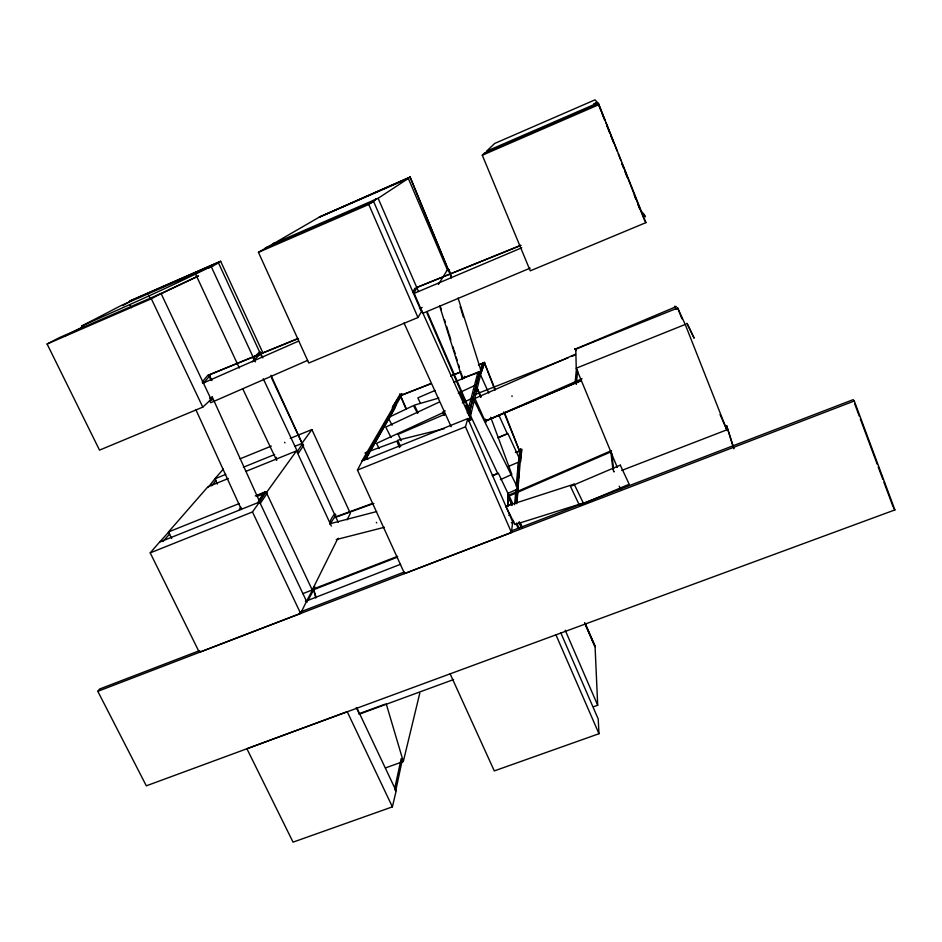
<?xml version="1.0" encoding="UTF-8"?>
<svg xmlns="http://www.w3.org/2000/svg" width="942" height="942" viewBox="0 0 942 942"><rect width="100%" height="100%" fill="white"/><g stroke="black" fill="none" stroke-linecap="round" stroke-linejoin="round"><path stroke-width="1.41" d="M512.012 396.535L512.024 395.817M307.104 602.15L307.222 599.901L314.616 586.101L314.498 588.303L308.116 600.266M517.064 502.345L518.441 480.349M518.559 478.465L519.136 469.363M516.157 502.298L518.877 460.438L519.572 462.392M516.711 503.723L520.231 461.651L518.324 462.557L516.216 486.308M512.978 522.669L513.19 520.337M514.579 504.724L515.863 490.252M521.385 451.583L521.491 450.476M479.348 410.453L479.419 409.758M521.315 452.325L520.384 461.874L519.419 460.014L520.561 448.686M511.447 532.477L512.683 521.927L467.821 418.554L362.246 460.909L357.454 470.046L404.554 573.584L511.447 532.477L465.478 426.808L467.821 418.554M518.383 461.851L520.325 461.592L521.939 449.228L520.008 449.899L518.724 459.307M485.201 419.531L486.06 422.157L486.402 420.709M392.39 806.858L347.209 711.681L246.91 748.749L293.056 842.148L392.39 806.858L396.146 790.95L356.994 708.137M385.466 767.918L403.317 761.501L419.802 693.124M468.845 414.927L479.313 373.197L480.502 374.975L469.375 420.485L467.974 418.413M468.574 415.128L479.69 371.713L477.806 372.738L467.326 412.737M479.537 373.02L479.019 374.598L480.915 373.621L484.624 362.175L482.799 363.129L480.561 369.9M480.444 370.288L483.328 362.8L484.047 364.719L480.95 372.961M479.973 375.564L480.809 373.326M479.207 373.562L479.914 371.713M487.014 419.732L486.402 421.298L485.471 419.19M464.642 376.282L463.747 378.213L461.768 379.002L462.534 377.389M300.616 613.395L306.539 601.314L259.58 501.98L252.468 511.953L150.214 552.883L199.339 652.335L300.616 613.395L252.468 511.953M302.676 593.684L312.238 589.998L337.448 539.26M347.092 519.843L350.342 513.319L311.884 429.564L290.242 438.383M414.598 292.055L417.106 287.169M412.667 292.55L414.88 288.311M337.731 539.224L338.272 538.247M366.038 458.825L395.875 405.814L394.133 406.932L364.012 460.108M393.685 409.205L392.237 407.921L400.138 394.168L401.268 395.864L394.227 408.251M365.378 459.413L368.97 453.184M370.135 451.159L394.757 408.51L393.615 406.732L361.551 461.604M417.965 317.513L421.463 311.72L373.527 201.294L265.75 248.076L258.438 252.338L308.788 363.011L417.965 317.513L368.781 204.461L373.527 201.294M438.395 284.449L447.391 269.895L408.322 178.45L319.067 217.272L272.803 244.037L378.142 198.303L408.322 178.45M241.776 508.339L239.315 509.492L240.787 507.161M399.914 395.605L393.061 406.084L394.722 404.848L401.987 393.685L400.15 395.24M258.732 500.744L263.89 492.866L266.033 491.912L259.862 501.38L257.672 502.357M470.623 413.844L471.047 413.208L427.503 312.567M256.883 496.446L266.409 492.631L296.53 450.865L331.348 526.06M295.046 446.249L301.852 443.482L311.884 429.564M511.341 530.923L853.134 399.667L854.288 400.998L894.9 509.916L146.316 785.828L97.815 691.322L99.546 689.049L199.751 650.569M211.715 485.789L215.906 480.42L215.141 478.501L209.03 486.284M208.076 487.497L208.559 486.884M596.074 102.925L593.566 104.633L594.061 104.044M595.933 103.09L596.569 102.325L594.167 103.926M203.884 382.805L210.113 375.352L207.687 375.481L202.141 382.052M150.214 552.883L159.528 542.133L258.226 502.533M487.438 151.933L488.992 150.155L484.977 153.322L487.332 152.074M171.68 538.494L168.488 531.947L207.876 486.802L228.329 478.512M217.355 484.07L214.847 478.819L223.301 469.128M162.919 541.497L169.666 533.984M159.669 542.039L168.959 531.771M482.304 155.23L484.341 153.228L598.476 103.691L645.906 222.642L530.252 270.837L482.304 155.23L599.312 104.468M276.406 457.306L275.5 458.177L276.665 460.002M202.765 407.121L211.138 399.408L161.07 293.492L59.099 337.754L47.1 344.018L99.522 450.135L202.765 407.121L151.344 298.791L161.07 293.492M252.409 361.81L254.446 359.95L211.138 266.421L120.988 305.608L81.554 326.109C125.003 306.751 168.571 287.569 211.138 266.421M252.574 357.677L260.663 354.274L262.688 352.426L220.652 261.275L129.878 300.993L220.652 261.275M212.704 399.326L211.632 400.303L211.149 397.877L212.233 396.9M370.465 202.966L373.232 200.964M373.256 201.188L376.517 198.821L372.938 201.176M373.538 200.976L370.018 203.284M122.754 305.679L124.026 304.925M124.662 304.549L130.267 301.228M267.281 247.11L265.091 248.347L274.817 242.859L272.685 244.072M65.387 335.799L66.246 335.364M67.094 334.928L67.942 334.492M68.79 334.057L83.603 326.485M209.889 267.398L210.902 266.892M211.903 266.374L212.904 265.868M217.319 263.607L209.018 267.94M376.329 522.351L376.765 522.881M467.621 413.126L468.822 412.561M388.08 417.659L413.456 405.602L417.494 413.22M439.066 402.163L385.737 427.091L391.071 437.547M458.342 393.155L475.133 385.313L480.82 396.782M445.201 410.889L442.563 412.125L443.882 414.727M462.322 402.893L471.53 398.584M500.402 479.655L511.847 474.474L490.688 417.235M507.703 493.467L518.159 488.757L473.508 399.278M202.612 383.335L298.543 341.122M575.574 354.18L474.909 398.442L485.154 421.204L582.062 378.766M307.669 360.374L210.737 402.729L209.501 400.209M597.876 102.925L486.449 151.285L494.727 143.431L594.991 99.852L597.876 102.925L601.078 111.062M47.1 344.018L151.344 298.791M258.438 252.338L368.781 204.461M445.389 414.021L398.113 434.356L401.186 440.715M499.189 437.17L507.856 433.438L520.655 461.215L508.303 466.478M492.325 475.675L498.306 473.096L512.754 503.487L505.595 506.537M435.157 390.412L417.871 397.842L420.344 403.152M453.773 382.417L479.031 371.572L488.78 393.026M521.727 247.781L414.197 293.374L422.169 311.979M260.004 353.556L262.688 352.426M422.746 313.309L530.158 268.117M576.127 348.764L676.368 306.574M580.884 380.639L486.708 420.497L580.967 380.792M497.882 437.818L507.349 433.862L498.989 415.469M419.484 308.54L422.193 307.41M492.383 475.792L497.753 473.543L470.517 415.634M468.457 420.98L471.035 419.92L421.839 310.801M284.59 442.316L285.002 442.87M297.802 338.531L207.958 375.375L298.555 338.519M240.175 458.778L271.296 446.096M520.69 245.309L416.081 287.769L520.926 245.426M214.847 478.819L225.715 474.403M243.389 467.22L274.664 454.527M246.062 471.318L296.53 450.865M209.666 398.278L212.339 397.194L260.51 503.558M621.708 470.447L726.812 429.846L685.234 324.448L677.675 307.987L575.798 349.141L576.233 368.216L617.293 467.42M255.294 495.928L265.573 491.783L257.142 495.786M168.488 531.947L239.209 503.546M576.233 368.216L685.234 324.448M357.454 470.046L465.478 426.808M475.804 394.215L563.552 359.679M564.635 359.149L568.132 357.878M571.511 356.453L575.009 355.169M400.821 395.393L430.753 383.653M450.829 375.776L460.909 371.831M478.383 364.978L482.999 363.165L480.043 364.507M400.527 395.675L430.494 383.924M450.606 376.046L460.697 372.09M508.821 515.38L510.069 514.885M305.396 601.361L400.562 564.282M397.654 556.298L312.202 589.457L311.826 590.375L397.406 557.181M299.956 612.1L404.271 572.029M97.815 691.322L854.288 400.998M511.341 522.834L513.908 521.856M358.761 713.836L384.831 704.251M453.573 679.559L359.385 714.13L356.288 707.477M336.117 516.675L372.149 503.558M334.728 517.653L373.903 503.393M593.578 706.736L597.699 705.264L595.097 647.225L584.746 623.109M515.415 452.454L520.22 450.747M516.204 452.419L520.055 451.053M560.808 632.836L598.229 719.029L598.971 733.724L494.291 770.909L450.135 673.848M446.484 270.731L449.169 269.812L451.289 276.512M438.842 398.042L414.409 405.131L418.036 412.784M329.853 523.776L376.682 511.553M336.235 539.578L384.407 527.284M444.341 428.657L397.712 440.244L400.621 446.579M674.861 306.079L676.144 309.423M893.605 508.174L894.9 509.916M575.986 349.564L574.585 348.564L575.915 350.648M643.951 218.991L645.906 222.642M388.752 418.919L392.131 425.231M379.131 448.545L376.506 443.399L443.187 412.596L444.483 415.198M211.926 380.544L209.077 374.68L208.594 375.163L210.878 379.862M130.067 305.043L131.327 307.693M242.789 388.869L276.595 460.273M148.683 295.187L150.567 299.156M465.654 405.307L468.692 411.76M252.892 356.665L255.341 361.881M263.277 378.778L298.143 453.078M266.409 492.631L312.238 589.998M459.508 392.049L464.441 402.623M262.842 357.866L260.439 352.72L261.44 356.206M270.99 375.328L302.747 444.742L271.508 377.801M195.865 274.699L239.339 368.028M218.32 262.535L260.663 354.274M301.852 443.482L338.213 522.268M195.806 409.523L241.435 509.575M403.988 322.929L451.183 426.738M481.009 396.712L477.158 388.198L480.632 397.253M585.276 623.557L595.32 646.789L584.582 622.839M512.201 504.688L507.962 495.233L511.977 505.477M520.632 523.517L522.209 527.037M519.372 521.974L522.009 527.85M406.19 408.428L399.749 394.039L405.967 408.887M720.053 414.515L726.812 429.846M516.758 522.928L519.195 528.486M518.96 522.186L521.397 527.744M555.91 634.755L598.971 733.724M378.142 198.303L418.472 291.431M565.212 630.245L597.699 705.264M367.886 459.26L365.119 452.89L396.794 441.127L399.526 447.544M426.997 313.038L470.105 412.655M516.181 523.693L518.147 528.321M495.233 389.588L484.365 362.611L494.95 390.07M504.83 413.385L520.019 452.266L503.758 411.925M598.476 103.691L604.894 119.964M605.965 122.684L617.198 151.167M618.27 153.876L620.943 160.658M622.014 163.378L643.41 217.637M602.15 113.782L604.835 120.564M606.966 125.992L609.639 132.775M610.71 135.483L613.395 142.266M621.956 163.979L623.557 168.053M625.158 172.115L627.301 177.543M634.26 195.182L635.862 199.257M638.005 204.685L639.606 208.747M677.675 307.987L681.949 318.82M854.677 403.788L859.281 416.152M860.305 418.896L877.214 464.218M878.238 466.973L882.842 479.337M883.867 482.08L893.087 506.808M316.206 597.44L313.297 588.491L315.794 598.029M458.083 298.049L481.327 371.69L462.192 378.119L439.596 305.867M440.679 307.386L441.374 309.624M444.53 319.703L445.225 321.952M446.626 326.45L448.733 333.197M449.087 334.328L449.97 336.671M450.146 337.707L450.853 339.968M452.961 346.75L453.667 349.011M454.02 350.153L455.257 353.627M456.152 356.947L457.211 360.362M458.636 364.907L459.343 367.192M461.474 374.033L462.192 376.317M449.522 272.285L448.133 268.753L449.181 272.167M449.876 273.427L451.289 277.972M460.132 306.574L460.838 308.87M461.203 310.024L463.334 316.924M732.994 445.837L726.576 425.548L733.853 448.757L733.641 448.027M386.196 703.745L403.317 761.501M620.543 487.626L620.825 489.51L619.212 486.178M613.572 468.798L611.782 453.667L610.816 451.465L612.783 468.41M613.866 471.33L613.937 471.966L612.853 469.034M507.985 493.926L507.973 506.019L507.985 493.926M577.552 371.124L576.339 384.395L575.173 382.075L576.433 368.911L577.552 371.124M409.476 177.39L319.385 217.072L409.476 177.39M402.175 760.547L395.664 790.974L394.616 789.007L401.174 758.663L402.175 760.547M330.501 523.564L330.124 524.188C328.252 522.704 335.682 510.293 335.741 515.109L330.501 523.564M303.501 445.531L298.532 453.09L297.566 451.183L302.547 443.647L303.501 445.531M267.116 493.373L260.392 503.181L258.567 501.521L265.338 491.748L267.116 493.373M260.734 353.603L254.246 360.009L253.398 357.984L259.91 351.602L260.734 353.603M448.38 270.036L409.9 176.59L448.38 270.036M169.854 289.394L159.28 294.505L198.538 275.947L169.854 289.394M611.276 450.7L508.197 495.41L508.209 496.41L611.452 451.654L611.276 450.7M620.307 465.148L570.475 486.39L579.436 505.289L629.197 484.259L620.307 465.148M574.161 484.129L505.83 506.266L514.874 524.529L583.31 503.04L574.161 484.129M644.14 214.517L641.926 212.15L645.4 216.848L644.14 214.517M688.155 325.496L686.871 323.341L694.172 338.202L688.155 325.496"/></g></svg>
